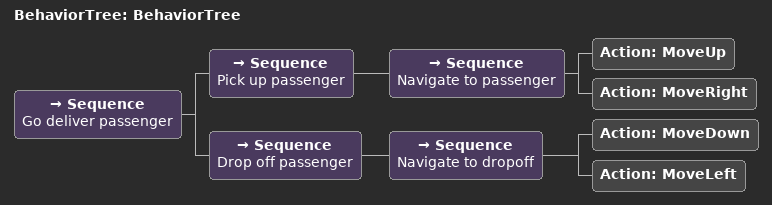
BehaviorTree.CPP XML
<?xml version="1.0"?>
<root main_tree_to_execute="BehaviorTree">
    <BehaviorTree ID="BehaviorTree">
        <Sequence name="Go deliver passenger">
            <Sequence name="Pick up passenger">
                <Sequence name="Navigate to passenger">
                    <Action ID="MoveUp"/>
                    <Action ID="MoveRight"/>
                </Sequence>
            </Sequence>
            <Sequence name="Drop off passenger">
                <Sequence name="Navigate to dropoff">
                    <Action ID="MoveDown"/>
                    <Action ID="MoveLeft"/>
                </Sequence>
            </Sequence>
        </Sequence>
    </BehaviorTree>
</root>
